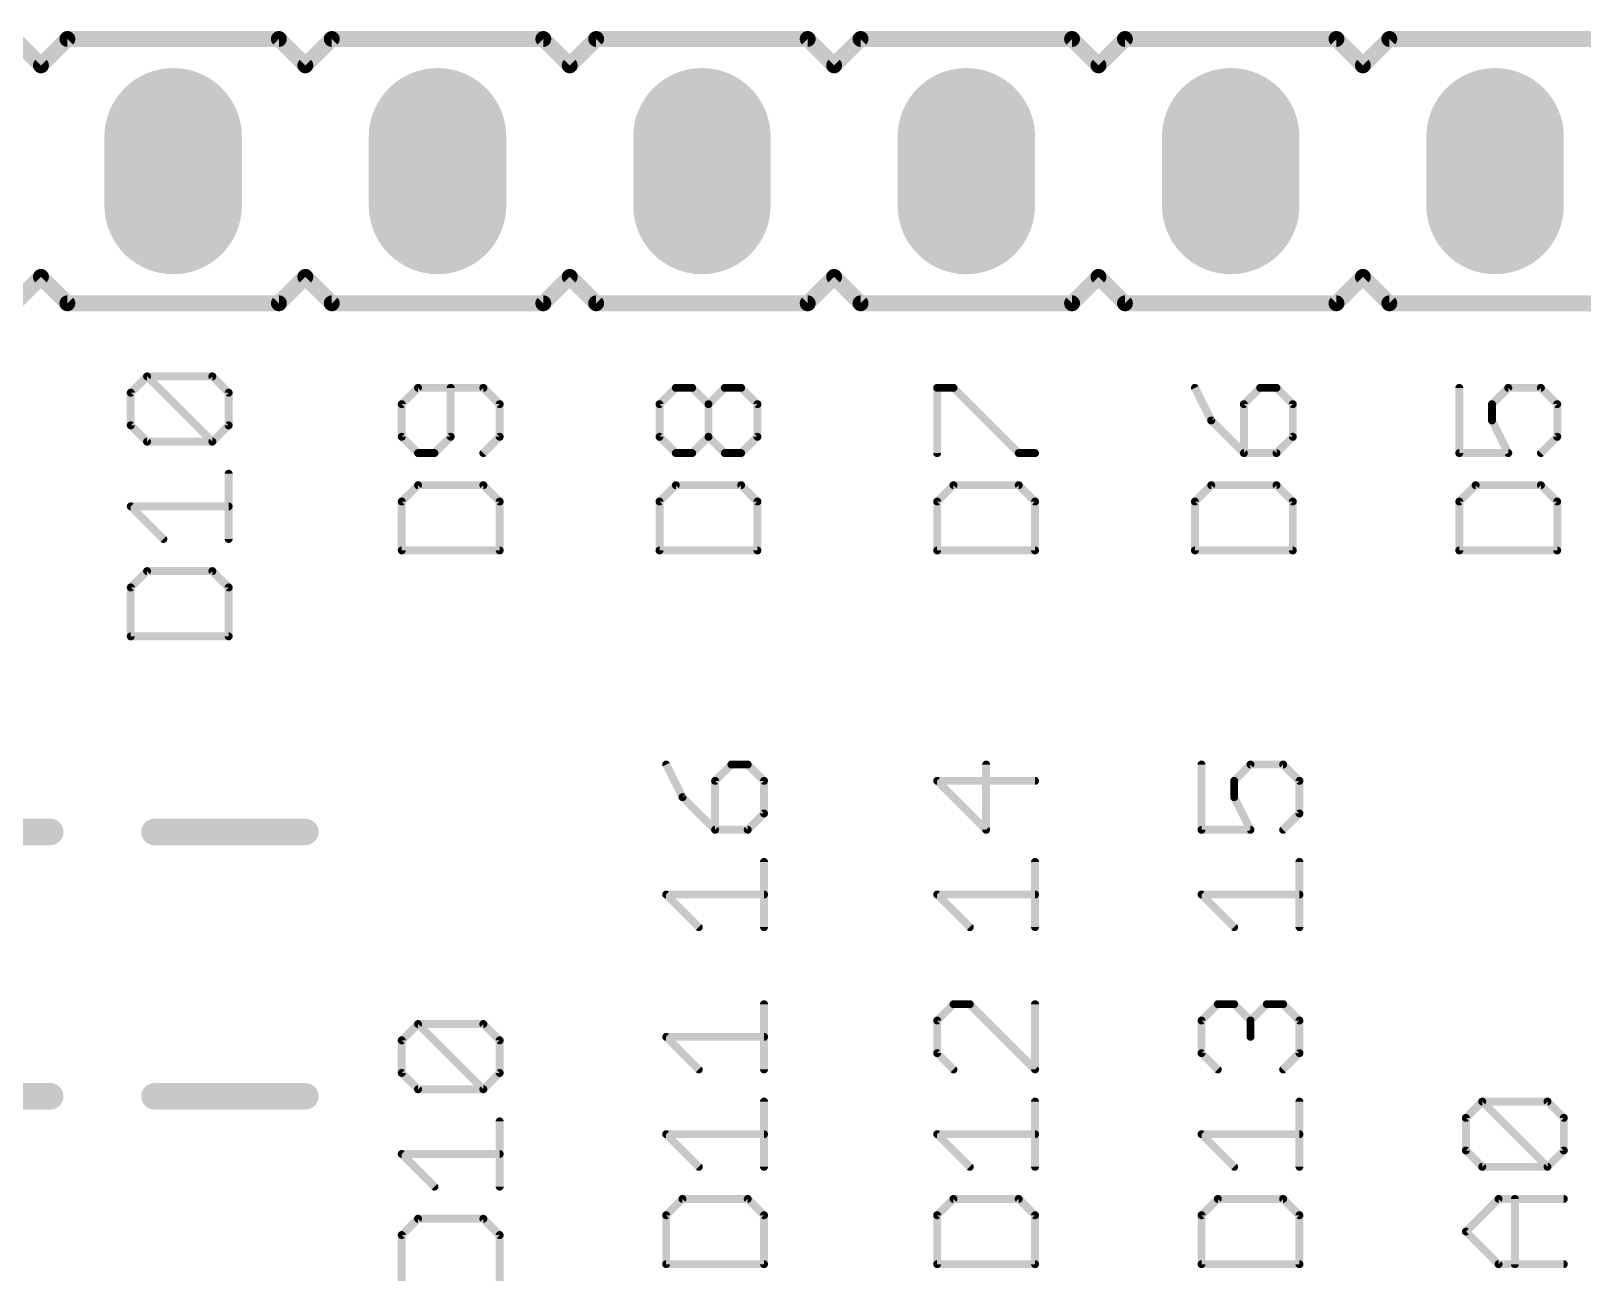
# Model space of a CAD drawing. Extents: x -31 to 85, y -21 to 97.
# Drawn here: x 11.78 to 26.69, y 51.64 to 63.58 of the extents above; entities that cross this region are included whole.
import ezdxf

# ---------------------------------------------------------------- set-up
doc = ezdxf.new("R2010")
doc.units = 0
doc.layers.add('17', color=82, linetype='CONTINUOUS')
doc.layers.add('21', color=253, linetype='CONTINUOUS')

# ---------------------------------------------------------------- blocks, each defined once
blk = doc.blocks.new('LONGP50')
at = {"const_width": 1}
blk.add_lwpolyline([(-0.25, 0), (0.25, 0)], dxfattribs=at)
at = {"const_width": 0.5}
for points in [[(-0.25, 0.25, 1), (-0.25, -0.25)], [(0.25, -0.25, 1), (0.25, 0.25)]]:
    blk.add_lwpolyline(points, format="xyb", dxfattribs=at)

msp = doc.modelspace()

# ---------------------------------------------------------------- linework, layer by layer
at = {"layer": '21'}
for points, const_width in [([(11.8745, 63.246), (11.6205, 63.5)], 0.1524), ([(12.1285, 63.5), (11.8745, 63.246)], 0.1524), ([(14.1605, 63.5), (12.1285, 63.5)], 0.1524), ([(14.4145, 63.246), (14.1605, 63.5)], 0.1524), ([(14.6685, 63.5), (14.4145, 63.246)], 0.1524), ([(16.7005, 63.5), (14.6685, 63.5)], 0.1524), ([(16.9545, 63.246), (16.7005, 63.5)], 0.1524), ([(17.2085, 63.5), (16.9545, 63.246)], 0.1524), ([(19.2405, 63.5), (17.2085, 63.5)], 0.1524), ([(19.4945, 63.246), (19.2405, 63.5)], 0.1524), ([(19.7485, 63.5), (19.4945, 63.246)], 0.1524), ([(21.7805, 63.5), (19.7485, 63.5)], 0.1524), ([(22.0345, 63.246), (21.7805, 63.5)], 0.1524), ([(22.2885, 63.5), (22.0345, 63.246)], 0.1524), ([(24.3205, 63.5), (22.2885, 63.5)], 0.1524), ([(24.5745, 63.246), (24.3205, 63.5)], 0.1524), ([(24.8285, 63.5), (24.5745, 63.246)], 0.1524), ([(26.8605, 63.5), (24.8285, 63.5)], 0.1524), ([(11.6205, 60.96), (11.8745, 61.214)], 0.1524), ([(11.8745, 61.214), (12.1285, 60.96)], 0.1524), ([(14.1605, 60.96), (14.4145, 61.214)], 0.1524), ([(14.4145, 61.214), (14.6685, 60.96)], 0.1524), ([(16.7005, 60.96), (16.9545, 61.214)], 0.1524), ([(16.9545, 61.214), (17.2085, 60.96)], 0.1524), ([(19.2405, 60.96), (19.4945, 61.214)], 0.1524), ([(19.4945, 61.214), (19.7485, 60.96)], 0.1524), ([(21.7805, 60.96), (22.0345, 61.214)], 0.1524), ([(22.0345, 61.214), (22.2885, 60.96)], 0.1524), ([(24.3205, 60.96), (24.5745, 61.214)], 0.1524), ([(24.5745, 61.214), (24.8285, 60.96)], 0.1524), ([(12.1285, 60.96), (14.1605, 60.96)], 0.1524), ([(14.6685, 60.96), (16.7005, 60.96)], 0.1524), ([(17.2085, 60.96), (19.2405, 60.96)], 0.1524), ([(19.7485, 60.96), (21.7805, 60.96)], 0.1524), ([(22.2885, 60.96), (24.3205, 60.96)], 0.1524), ([(24.8285, 60.96), (26.8605, 60.96)], 0.1524), ([(12.7373, 60.1009), (12.8941, 60.2577)], 0.0762), ([(12.8941, 60.2577), (13.5211, 60.2577)], 0.0762), ([(13.5211, 59.6306), (12.8941, 60.2577)], 0.0762), ([(13.5211, 60.2577), (13.6779, 60.1009)], 0.0762), ([(12.7373, 59.7874), (12.7373, 60.1009)], 0.0762), ([(13.6779, 60.1009), (13.6779, 59.7874)], 0.0762), ([(15.4976, 60.1477), (15.3408, 59.9909)], 0.0762), ([(16.1246, 60.1477), (15.4976, 60.1477)], 0.0762), ([(15.8111, 59.6774), (15.8111, 60.1477)], 0.0762), ([(16.2814, 59.9909), (16.1246, 60.1477)], 0.0762), ([(17.8173, 59.9909), (17.9741, 60.1477)], 0.0762), ([(17.9741, 60.1477), (18.1308, 60.1477)], 0.0762), ([(18.1308, 60.1477), (18.2876, 59.9909)], 0.0762), ([(18.2876, 59.9909), (18.4444, 60.1477)], 0.0762), ([(18.4444, 60.1477), (18.6011, 60.1477)], 0.0762), ([(18.6011, 60.1477), (18.7579, 59.9909)], 0.0762), ([(20.4843, 59.5206), (20.4843, 60.1477)], 0.0762), ([(20.4843, 60.1477), (20.6411, 60.1477)], 0.0762), ([(20.6411, 60.1477), (21.2681, 59.5206)], 0.0762), ([(22.9608, 60.1477), (23.1176, 59.8342)], 0.0762), ([(23.5879, 60.1477), (23.4311, 59.9909)], 0.0762), ([(23.7446, 60.1477), (23.5879, 60.1477)], 0.0762), ([(23.9014, 59.9909), (23.7446, 60.1477)], 0.0762), ([(25.5008, 60.1477), (25.5008, 59.5206)], 0.0762), ([(25.8143, 59.9909), (25.9711, 60.1477)], 0.0762), ([(25.9711, 60.1477), (26.2846, 60.1477)], 0.0762), ([(26.2846, 60.1477), (26.4414, 59.9909)], 0.0762), ([(15.3408, 59.9909), (15.3408, 59.6774)], 0.0762), ([(16.2814, 59.6774), (16.2814, 59.9909)], 0.0762), ([(17.8173, 59.6774), (17.8173, 59.9909)], 0.0762), ([(18.2876, 59.6774), (18.2876, 59.9909)], 0.0762), ([(18.7579, 59.9909), (18.7579, 59.6774)], 0.0762), ([(23.4311, 59.9909), (23.4311, 59.5206)], 0.0762), ([(23.9014, 59.6774), (23.9014, 59.9909)], 0.0762), ([(25.8143, 59.8342), (25.8143, 59.9909)], 0.0762), ([(26.4414, 59.9909), (26.4414, 59.6774)], 0.0762), ([(12.8941, 59.6306), (12.7373, 59.7874)], 0.0762), ([(13.6779, 59.7874), (13.5211, 59.6306)], 0.0762), ([(23.1176, 59.8342), (23.4311, 59.5206)], 0.0762), ([(25.9711, 59.5206), (25.8143, 59.8342)], 0.0762), ([(13.5211, 59.6306), (12.8941, 59.6306)], 0.0762), ([(15.3408, 59.6774), (15.4976, 59.5206)], 0.0762), ([(15.6543, 59.5206), (15.8111, 59.6774)], 0.0762), ([(16.1246, 59.5206), (16.2814, 59.6774)], 0.0762), ([(17.9741, 59.5206), (17.8173, 59.6774)], 0.0762), ([(18.2876, 59.6774), (18.1308, 59.5206)], 0.0762), ([(18.4444, 59.5206), (18.2876, 59.6774)], 0.0762), ([(18.7579, 59.6774), (18.6011, 59.5206)], 0.0762), ([(23.7446, 59.5206), (23.9014, 59.6774)], 0.0762), ([(26.4414, 59.6774), (26.2846, 59.5206)], 0.0762), ([(15.4976, 59.5206), (15.6543, 59.5206)], 0.0762), ([(18.1308, 59.5206), (17.9741, 59.5206)], 0.0762), ([(18.6011, 59.5206), (18.4444, 59.5206)], 0.0762), ([(21.2681, 59.5206), (21.4249, 59.5206)], 0.0762), ([(23.4311, 59.5206), (23.7446, 59.5206)], 0.0762), ([(25.5008, 59.5206), (25.9711, 59.5206)], 0.0762), ([(13.6779, 58.6951), (13.6779, 59.3222)], 0.0762), ([(15.4976, 59.2122), (15.3408, 59.0554)], 0.0762), ([(16.1246, 59.2122), (15.4976, 59.2122)], 0.0762), ([(16.2814, 59.0554), (16.1246, 59.2122)], 0.0762), ([(17.9741, 59.2122), (17.8173, 59.0554)], 0.0762), ([(18.6011, 59.2122), (17.9741, 59.2122)], 0.0762), ([(18.7579, 59.0554), (18.6011, 59.2122)], 0.0762), ([(20.6411, 59.2122), (20.4843, 59.0554)], 0.0762), ([(21.2681, 59.2122), (20.6411, 59.2122)], 0.0762), ([(21.4249, 59.0554), (21.2681, 59.2122)], 0.0762), ([(23.1176, 59.2122), (22.9608, 59.0554)], 0.0762), ([(23.7446, 59.2122), (23.1176, 59.2122)], 0.0762), ([(23.9014, 59.0554), (23.7446, 59.2122)], 0.0762), ([(25.6576, 59.2122), (25.5008, 59.0554)], 0.0762), ([(26.2846, 59.2122), (25.6576, 59.2122)], 0.0762), ([(26.4414, 59.0554), (26.2846, 59.2122)], 0.0762), ([(13.0508, 58.6951), (12.7373, 59.0087)], 0.0762), ([(12.7373, 59.0087), (13.6779, 59.0087)], 0.0762), ([(15.3408, 59.0554), (15.3408, 58.5851)], 0.0762), ([(16.2814, 58.5851), (16.2814, 59.0554)], 0.0762), ([(17.8173, 59.0554), (17.8173, 58.5851)], 0.0762), ([(18.7579, 58.5851), (18.7579, 59.0554)], 0.0762), ([(20.4843, 59.0554), (20.4843, 58.5851)], 0.0762), ([(21.4249, 58.5851), (21.4249, 59.0554)], 0.0762), ([(22.9608, 59.0554), (22.9608, 58.5851)], 0.0762), ([(23.9014, 58.5851), (23.9014, 59.0554)], 0.0762), ([(25.5008, 59.0554), (25.5008, 58.5851)], 0.0762), ([(26.4414, 58.5851), (26.4414, 59.0554)], 0.0762), ([(15.3408, 58.5851), (16.2814, 58.5851)], 0.0762), ([(17.8173, 58.5851), (18.7579, 58.5851)], 0.0762), ([(20.4843, 58.5851), (21.4249, 58.5851)], 0.0762), ([(22.9608, 58.5851), (23.9014, 58.5851)], 0.0762), ([(25.5008, 58.5851), (26.4414, 58.5851)], 0.0762), ([(12.8941, 58.3867), (12.7373, 58.2299)], 0.0762), ([(13.5211, 58.3867), (12.8941, 58.3867)], 0.0762), ([(13.6779, 58.2299), (13.5211, 58.3867)], 0.0762), ([(12.7373, 58.2299), (12.7373, 57.7596)], 0.0762), ([(13.6779, 57.7596), (13.6779, 58.2299)], 0.0762), ([(12.7373, 57.7596), (13.6779, 57.7596)], 0.0762), ([(17.8808, 56.5282), (18.0376, 56.2147)], 0.0762), ([(18.5079, 56.5282), (18.3511, 56.3714)], 0.0762), ([(18.6646, 56.5282), (18.5079, 56.5282)], 0.0762), ([(18.8214, 56.3714), (18.6646, 56.5282)], 0.0762), ([(20.9546, 55.9011), (20.9546, 56.5282)], 0.0762), ([(23.0243, 56.5282), (23.0243, 55.9011)], 0.0762), ([(23.3378, 56.3714), (23.4946, 56.5282)], 0.0762), ([(23.4946, 56.5282), (23.8081, 56.5282)], 0.0762), ([(23.8081, 56.5282), (23.9649, 56.3714)], 0.0762), ([(18.3511, 56.3714), (18.3511, 55.9011)], 0.0762), ([(18.8214, 56.0579), (18.8214, 56.3714)], 0.0762), ([(21.4249, 56.3714), (20.4843, 56.3714)], 0.0762), ([(20.4843, 56.3714), (20.9546, 55.9011)], 0.0762), ([(23.3378, 56.2147), (23.3378, 56.3714)], 0.0762), ([(23.9649, 56.3714), (23.9649, 56.0579)], 0.0762), ([(18.0376, 56.2147), (18.3511, 55.9011)], 0.0762), ([(23.4946, 55.9011), (23.3378, 56.2147)], 0.0762), ([(18.6646, 55.9011), (18.8214, 56.0579)], 0.0762), ([(23.9649, 56.0579), (23.8081, 55.9011)], 0.0762), ([(10.5145, 55.88), (11.9645, 55.88)], 0.254), ([(12.9645, 55.88), (14.4145, 55.88)], 0.254), ([(18.3511, 55.9011), (18.6646, 55.9011)], 0.0762), ([(23.0243, 55.9011), (23.4946, 55.9011)], 0.0762), ([(18.8214, 54.9656), (18.8214, 55.5927)], 0.0762), ([(21.4249, 54.9656), (21.4249, 55.5927)], 0.0762), ([(23.9649, 54.9656), (23.9649, 55.5927)], 0.0762), ([(18.1943, 54.9656), (17.8808, 55.2791)], 0.0762), ([(17.8808, 55.2791), (18.8214, 55.2791)], 0.0762), ([(20.7978, 54.9656), (20.4843, 55.2791)], 0.0762), ([(20.4843, 55.2791), (21.4249, 55.2791)], 0.0762), ([(23.3378, 54.9656), (23.0243, 55.2791)], 0.0762), ([(23.0243, 55.2791), (23.9649, 55.2791)], 0.0762), ([(18.8214, 53.5981), (18.8214, 54.2252)], 0.0762), ([(20.6411, 54.2252), (20.4843, 54.0684)], 0.0762), ([(20.7978, 54.2252), (20.6411, 54.2252)], 0.0762), ([(21.4249, 53.5981), (20.7978, 54.2252)], 0.0762), ([(21.4249, 54.2252), (21.4249, 53.5981)], 0.0762), ([(23.0243, 54.0684), (23.1811, 54.2252)], 0.0762), ([(23.1811, 54.2252), (23.3378, 54.2252)], 0.0762), ([(23.3378, 54.2252), (23.4946, 54.0684)], 0.0762), ([(23.4946, 54.0684), (23.6514, 54.2252)], 0.0762), ([(23.6514, 54.2252), (23.8081, 54.2252)], 0.0762), ([(23.8081, 54.2252), (23.9649, 54.0684)], 0.0762), ([(15.3408, 53.8779), (15.4976, 54.0347)], 0.0762), ([(15.4976, 54.0347), (16.1246, 54.0347)], 0.0762), ([(16.1246, 53.4076), (15.4976, 54.0347)], 0.0762), ([(16.1246, 54.0347), (16.2814, 53.8779)], 0.0762), ([(20.4843, 54.0684), (20.4843, 53.7549)], 0.0762), ([(23.0243, 53.7549), (23.0243, 54.0684)], 0.0762), ([(23.4946, 54.0684), (23.4946, 53.9117)], 0.0762), ([(23.9649, 54.0684), (23.9649, 53.7549)], 0.0762), ([(15.3408, 53.5644), (15.3408, 53.8779)], 0.0762), ([(16.2814, 53.8779), (16.2814, 53.5644)], 0.0762), ([(18.1943, 53.5981), (17.8808, 53.9117)], 0.0762), ([(17.8808, 53.9117), (18.8214, 53.9117)], 0.0762), ([(20.4843, 53.7549), (20.6411, 53.5981)], 0.0762), ([(23.1811, 53.5981), (23.0243, 53.7549)], 0.0762), ([(23.9649, 53.7549), (23.8081, 53.5981)], 0.0762), ([(15.4976, 53.4076), (15.3408, 53.5644)], 0.0762), ([(16.2814, 53.5644), (16.1246, 53.4076)], 0.0762), ([(10.5145, 53.34), (11.9645, 53.34)], 0.254), ([(12.9645, 53.34), (14.4145, 53.34)], 0.254), ([(16.1246, 53.4076), (15.4976, 53.4076)], 0.0762), ([(18.8214, 52.6626), (18.8214, 53.2897)], 0.0762), ([(21.4249, 52.6626), (21.4249, 53.2897)], 0.0762), ([(23.9649, 52.6626), (23.9649, 53.2897)], 0.0762), ([(25.5643, 53.1329), (25.7211, 53.2897)], 0.0762), ([(25.7211, 53.2897), (26.3481, 53.2897)], 0.0762), ([(26.3481, 52.6626), (25.7211, 53.2897)], 0.0762), ([(26.3481, 53.2897), (26.5049, 53.1329)], 0.0762), ([(16.2814, 52.4721), (16.2814, 53.0992)], 0.0762), ([(25.5643, 52.8194), (25.5643, 53.1329)], 0.0762), ([(26.5049, 53.1329), (26.5049, 52.8194)], 0.0762), ([(18.1943, 52.6626), (17.8808, 52.9762)], 0.0762), ([(17.8808, 52.9762), (18.8214, 52.9762)], 0.0762), ([(20.7978, 52.6626), (20.4843, 52.9762)], 0.0762), ([(20.4843, 52.9762), (21.4249, 52.9762)], 0.0762), ([(23.3378, 52.6626), (23.0243, 52.9762)], 0.0762), ([(23.0243, 52.9762), (23.9649, 52.9762)], 0.0762), ([(15.6543, 52.4721), (15.3408, 52.7857)], 0.0762), ([(15.3408, 52.7857), (16.2814, 52.7857)], 0.0762), ([(25.7211, 52.6626), (25.5643, 52.8194)], 0.0762), ([(26.5049, 52.8194), (26.3481, 52.6626)], 0.0762), ([(26.3481, 52.6626), (25.7211, 52.6626)], 0.0762), ([(18.0376, 52.3542), (17.8808, 52.1974)], 0.0762), ([(18.6646, 52.3542), (18.0376, 52.3542)], 0.0762), ([(18.8214, 52.1974), (18.6646, 52.3542)], 0.0762), ([(20.6411, 52.3542), (20.4843, 52.1974)], 0.0762), ([(21.2681, 52.3542), (20.6411, 52.3542)], 0.0762), ([(21.4249, 52.1974), (21.2681, 52.3542)], 0.0762), ([(23.1811, 52.3542), (23.0243, 52.1974)], 0.0762), ([(23.8081, 52.3542), (23.1811, 52.3542)], 0.0762), ([(23.9649, 52.1974), (23.8081, 52.3542)], 0.0762), ([(25.5643, 52.0406), (25.8778, 52.3542)], 0.0762), ([(25.8778, 52.3542), (26.5049, 52.3542)], 0.0762), ([(26.0346, 51.7271), (26.0346, 52.3542)], 0.0762), ([(15.4976, 52.1637), (15.3408, 52.0069)], 0.0762), ([(16.1246, 52.1637), (15.4976, 52.1637)], 0.0762), ([(16.2814, 52.0069), (16.1246, 52.1637)], 0.0762), ([(17.8808, 52.1974), (17.8808, 51.7271)], 0.0762), ([(18.8214, 51.7271), (18.8214, 52.1974)], 0.0762), ([(20.4843, 52.1974), (20.4843, 51.7271)], 0.0762), ([(21.4249, 51.7271), (21.4249, 52.1974)], 0.0762), ([(23.0243, 52.1974), (23.0243, 51.7271)], 0.0762), ([(23.9649, 51.7271), (23.9649, 52.1974)], 0.0762), ([(15.3408, 52.0069), (15.3408, 51.5366)], 0.0762), ([(16.2814, 51.5366), (16.2814, 52.0069)], 0.0762), ([(25.8778, 51.7271), (25.5643, 52.0406)], 0.0762), ([(17.8808, 51.7271), (18.8214, 51.7271)], 0.0762), ([(20.4843, 51.7271), (21.4249, 51.7271)], 0.0762), ([(23.0243, 51.7271), (23.9649, 51.7271)], 0.0762), ([(26.5049, 51.7271), (25.8778, 51.7271)], 0.0762)]:
    msp.add_lwpolyline(points, dxfattribs=dict(at, const_width=const_width))
for points, const_width in [([(12.1285, 63.5381, 1), (12.1285, 63.4619)], 0.0762), ([(12.1554, 63.4731, 1), (12.1016, 63.5269)], 0.0762), ([(14.1874, 63.5269, 1), (14.1336, 63.4731)], 0.0762), ([(14.1605, 63.4619, 1), (14.1605, 63.5381)], 0.0762), ([(14.6685, 63.5381, 1), (14.6685, 63.4619)], 0.0762), ([(14.6954, 63.4731, 1), (14.6416, 63.5269)], 0.0762), ([(16.7274, 63.5269, 1), (16.6736, 63.4731)], 0.0762), ([(16.7005, 63.4619, 1), (16.7005, 63.5381)], 0.0762), ([(17.2085, 63.5381, 1), (17.2085, 63.4619)], 0.0762), ([(17.2354, 63.4731, 1), (17.1816, 63.5269)], 0.0762), ([(19.2674, 63.5269, 1), (19.2136, 63.4731)], 0.0762), ([(19.2405, 63.4619, 1), (19.2405, 63.5381)], 0.0762), ([(19.7485, 63.5381, 1), (19.7485, 63.4619)], 0.0762), ([(19.7754, 63.4731, 1), (19.7216, 63.5269)], 0.0762), ([(21.8074, 63.5269, 1), (21.7536, 63.4731)], 0.0762), ([(21.7805, 63.4619, 1), (21.7805, 63.5381)], 0.0762), ([(22.2885, 63.5381, 1), (22.2885, 63.4619)], 0.0762), ([(22.3154, 63.4731, 1), (22.2616, 63.5269)], 0.0762), ([(24.3474, 63.5269, 1), (24.2936, 63.4731)], 0.0762), ([(24.3205, 63.4619, 1), (24.3205, 63.5381)], 0.0762), ([(24.8285, 63.5381, 1), (24.8285, 63.4619)], 0.0762), ([(24.8554, 63.4731, 1), (24.8016, 63.5269)], 0.0762), ([(11.8476, 63.2729, 1), (11.9014, 63.2191)], 0.0762), ([(11.8476, 63.2191, 1), (11.9014, 63.2729)], 0.0762), ([(14.3876, 63.2729, 1), (14.4414, 63.2191)], 0.0762), ([(14.3876, 63.2191, 1), (14.4414, 63.2729)], 0.0762), ([(16.9276, 63.2729, 1), (16.9814, 63.2191)], 0.0762), ([(16.9276, 63.2191, 1), (16.9814, 63.2729)], 0.0762), ([(19.4676, 63.2729, 1), (19.5214, 63.2191)], 0.0762), ([(19.4676, 63.2191, 1), (19.5214, 63.2729)], 0.0762), ([(22.0076, 63.2729, 1), (22.0614, 63.2191)], 0.0762), ([(22.0076, 63.2191, 1), (22.0614, 63.2729)], 0.0762), ([(24.5476, 63.2729, 1), (24.6014, 63.2191)], 0.0762), ([(24.5476, 63.2191, 1), (24.6014, 63.2729)], 0.0762), ([(11.9014, 61.2409, 1), (11.8476, 61.1871)], 0.0762), ([(11.9014, 61.1871, 1), (11.8476, 61.2409)], 0.0762), ([(14.4414, 61.2409, 1), (14.3876, 61.1871)], 0.0762), ([(14.4414, 61.1871, 1), (14.3876, 61.2409)], 0.0762), ([(16.9814, 61.2409, 1), (16.9276, 61.1871)], 0.0762), ([(16.9814, 61.1871, 1), (16.9276, 61.2409)], 0.0762), ([(19.5214, 61.2409, 1), (19.4676, 61.1871)], 0.0762), ([(19.5214, 61.1871, 1), (19.4676, 61.2409)], 0.0762), ([(22.0614, 61.2409, 1), (22.0076, 61.1871)], 0.0762), ([(22.0614, 61.1871, 1), (22.0076, 61.2409)], 0.0762), ([(24.6014, 61.2409, 1), (24.5476, 61.1871)], 0.0762), ([(24.6014, 61.1871, 1), (24.5476, 61.2409)], 0.0762), ([(12.1285, 60.9981, 1), (12.1285, 60.9219)], 0.0762), ([(12.1016, 60.9331, 1), (12.1554, 60.9869)], 0.0762), ([(14.1336, 60.9869, 1), (14.1874, 60.9331)], 0.0762), ([(14.1605, 60.9219, 1), (14.1605, 60.9981)], 0.0762), ([(14.6685, 60.9981, 1), (14.6685, 60.9219)], 0.0762), ([(14.6416, 60.9331, 1), (14.6954, 60.9869)], 0.0762), ([(16.6736, 60.9869, 1), (16.7274, 60.9331)], 0.0762), ([(16.7005, 60.9219, 1), (16.7005, 60.9981)], 0.0762), ([(17.2085, 60.9981, 1), (17.2085, 60.9219)], 0.0762), ([(17.1816, 60.9331, 1), (17.2354, 60.9869)], 0.0762), ([(19.2136, 60.9869, 1), (19.2674, 60.9331)], 0.0762), ([(19.2405, 60.9219, 1), (19.2405, 60.9981)], 0.0762), ([(19.7485, 60.9981, 1), (19.7485, 60.9219)], 0.0762), ([(19.7216, 60.9331, 1), (19.7754, 60.9869)], 0.0762), ([(21.7536, 60.9869, 1), (21.8074, 60.9331)], 0.0762), ([(21.7805, 60.9219, 1), (21.7805, 60.9981)], 0.0762), ([(22.2885, 60.9981, 1), (22.2885, 60.9219)], 0.0762), ([(22.2616, 60.9331, 1), (22.3154, 60.9869)], 0.0762), ([(24.2936, 60.9869, 1), (24.3474, 60.9331)], 0.0762), ([(24.3205, 60.9219, 1), (24.3205, 60.9981)], 0.0762), ([(24.8285, 60.9981, 1), (24.8285, 60.9219)], 0.0762), ([(24.8016, 60.9331, 1), (24.8554, 60.9869)], 0.0762), ([(12.9075, 60.2712, 1), (12.8806, 60.2442)], 0.0381), ([(12.8941, 60.2768, 1), (12.8941, 60.2387)], 0.0381), ([(12.9075, 60.2442, 1), (12.8806, 60.2712)], 0.0381), ([(13.5346, 60.2712, 1), (13.5077, 60.2442)], 0.0381), ([(13.5211, 60.2387, 1), (13.5211, 60.2768)], 0.0381), ([(12.7563, 60.1009, 1), (12.7182, 60.1009)], 0.0381), ([(12.7238, 60.1144, 1), (12.7508, 60.0875)], 0.0381), ([(13.697, 60.1009, 1), (13.6589, 60.1009)], 0.0381), ([(13.6644, 60.0875, 1), (13.6914, 60.1144)], 0.0381), ([(15.4976, 60.1667, 1), (15.4976, 60.1286)], 0.0381), ([(15.511, 60.1342, 1), (15.4841, 60.1612)], 0.0381), ([(15.8302, 60.1477, 1), (15.7921, 60.1477)], 0.0381), ([(16.1381, 60.1612, 1), (16.1112, 60.1342)], 0.0381), ([(16.1246, 60.1286, 1), (16.1246, 60.1667)], 0.0381), ([(17.9741, 60.1667, 1), (17.9741, 60.1286)], 0.0381), ([(17.9875, 60.1342, 1), (17.9606, 60.1612)], 0.0381), ([(18.1443, 60.1612, 1), (18.1174, 60.1342)], 0.0381), ([(18.1308, 60.1286, 1), (18.1308, 60.1667)], 0.0381), ([(18.4444, 60.1667, 1), (18.4444, 60.1286)], 0.0381), ([(18.4578, 60.1342, 1), (18.4309, 60.1612)], 0.0381), ([(18.6146, 60.1612, 1), (18.5877, 60.1342)], 0.0381), ([(18.6011, 60.1286, 1), (18.6011, 60.1667)], 0.0381), ([(20.5033, 60.1477, 1), (20.4652, 60.1477)], 0.0381), ([(20.4843, 60.1667, 1), (20.4843, 60.1286)], 0.0381), ([(20.6545, 60.1612, 1), (20.6276, 60.1342)], 0.0381), ([(20.6411, 60.1286, 1), (20.6411, 60.1667)], 0.0381), ([(22.9778, 60.1562, 1), (22.9438, 60.1392)], 0.0381), ([(23.5879, 60.1667, 1), (23.5879, 60.1286)], 0.0381), ([(23.6013, 60.1342, 1), (23.5744, 60.1612)], 0.0381), ([(23.7581, 60.1612, 1), (23.7312, 60.1342)], 0.0381), ([(23.7446, 60.1286, 1), (23.7446, 60.1667)], 0.0381), ([(25.5198, 60.1477, 1), (25.4817, 60.1477)], 0.0381), ([(25.9711, 60.1667, 1), (25.9711, 60.1286)], 0.0381), ([(25.9846, 60.1342, 1), (25.9576, 60.1612)], 0.0381), ([(26.2981, 60.1612, 1), (26.2712, 60.1342)], 0.0381), ([(26.2846, 60.1286, 1), (26.2846, 60.1667)], 0.0381), ([(15.3598, 59.9909, 1), (15.3217, 59.9909)], 0.0381), ([(15.3273, 60.0044, 1), (15.3543, 59.9774)], 0.0381), ([(16.3005, 59.9909, 1), (16.2624, 59.9909)], 0.0381), ([(16.2679, 59.9774, 1), (16.2949, 60.0044)], 0.0381), ([(17.8363, 59.9909, 1), (17.7982, 59.9909)], 0.0381), ([(17.8038, 60.0044, 1), (17.8308, 59.9774)], 0.0381), ([(18.3067, 59.9909, 1), (18.2686, 59.9909)], 0.0381), ([(18.2741, 60.0044, 1), (18.3011, 59.9774)], 0.0381), ([(18.2741, 59.9774, 1), (18.3011, 60.0044)], 0.0381), ([(18.7769, 59.9909, 1), (18.7388, 59.9909)], 0.0381), ([(18.7444, 59.9774, 1), (18.7714, 60.0044)], 0.0381), ([(23.4502, 59.9909, 1), (23.4121, 59.9909)], 0.0381), ([(23.4176, 60.0044, 1), (23.4446, 59.9774)], 0.0381), ([(23.9205, 59.9909, 1), (23.8824, 59.9909)], 0.0381), ([(23.8879, 59.9774, 1), (23.9149, 60.0044)], 0.0381), ([(25.8009, 60.0044, 1), (25.8278, 59.9774)], 0.0381), ([(25.8334, 59.9909, 1), (25.7953, 59.9909)], 0.0381), ([(26.4605, 59.9909, 1), (26.4224, 59.9909)], 0.0381), ([(26.4279, 59.9774, 1), (26.4549, 60.0044)], 0.0381), ([(12.7182, 59.7874, 1), (12.7563, 59.7874)], 0.0381), ([(12.7508, 59.8009, 1), (12.7238, 59.7739)], 0.0381), ([(13.6589, 59.7874, 1), (13.697, 59.7874)], 0.0381), ([(13.6914, 59.7739, 1), (13.6644, 59.8009)], 0.0381), ([(23.131, 59.8476, 1), (23.1041, 59.8207)], 0.0381), ([(23.1005, 59.8256, 1), (23.1346, 59.8427)], 0.0381), ([(25.8314, 59.8427, 1), (25.7973, 59.8256)], 0.0381), ([(25.7953, 59.8342, 1), (25.8334, 59.8342)], 0.0381), ([(12.8941, 59.6497, 1), (12.8941, 59.6116)], 0.0381), ([(12.8806, 59.6172, 1), (12.9075, 59.6441)], 0.0381), ([(13.5077, 59.6441, 1), (13.5346, 59.6172)], 0.0381), ([(13.5077, 59.6172, 1), (13.5346, 59.6441)], 0.0381), ([(13.5211, 59.6116, 1), (13.5211, 59.6497)], 0.0381), ([(15.3217, 59.6774, 1), (15.3598, 59.6774)], 0.0381), ([(15.3543, 59.6909, 1), (15.3273, 59.6639)], 0.0381), ([(15.7921, 59.6774, 1), (15.8302, 59.6774)], 0.0381), ([(15.8246, 59.6639, 1), (15.7976, 59.6909)], 0.0381), ([(16.2624, 59.6774, 1), (16.3005, 59.6774)], 0.0381), ([(16.2949, 59.6639, 1), (16.2679, 59.6909)], 0.0381), ([(17.8308, 59.6909, 1), (17.8038, 59.6639)], 0.0381), ([(17.7982, 59.6774, 1), (17.8363, 59.6774)], 0.0381), ([(18.3011, 59.6909, 1), (18.2741, 59.6639)], 0.0381), ([(18.2686, 59.6774, 1), (18.3067, 59.6774)], 0.0381), ([(18.3011, 59.6639, 1), (18.2741, 59.6909)], 0.0381), ([(18.7388, 59.6774, 1), (18.7769, 59.6774)], 0.0381), ([(18.7714, 59.6639, 1), (18.7444, 59.6909)], 0.0381), ([(23.8824, 59.6774, 1), (23.9205, 59.6774)], 0.0381), ([(23.9149, 59.6639, 1), (23.8879, 59.6909)], 0.0381), ([(26.4224, 59.6774, 1), (26.4605, 59.6774)], 0.0381), ([(26.4549, 59.6639, 1), (26.4279, 59.6909)], 0.0381), ([(15.4976, 59.5397, 1), (15.4976, 59.5016)], 0.0381), ([(15.4841, 59.5071, 1), (15.511, 59.5341)], 0.0381), ([(15.6409, 59.5341, 1), (15.6678, 59.5071)], 0.0381), ([(15.6543, 59.5016, 1), (15.6543, 59.5397)], 0.0381), ([(16.1112, 59.5341, 1), (16.1381, 59.5071)], 0.0381), ([(17.9741, 59.5397, 1), (17.9741, 59.5016)], 0.0381), ([(17.9606, 59.5071, 1), (17.9875, 59.5341)], 0.0381), ([(18.1174, 59.5341, 1), (18.1443, 59.5071)], 0.0381), ([(18.1308, 59.5016, 1), (18.1308, 59.5397)], 0.0381), ([(18.4444, 59.5397, 1), (18.4444, 59.5016)], 0.0381), ([(18.4309, 59.5071, 1), (18.4578, 59.5341)], 0.0381), ([(18.5877, 59.5341, 1), (18.6146, 59.5071)], 0.0381), ([(18.6011, 59.5016, 1), (18.6011, 59.5397)], 0.0381), ([(20.4652, 59.5206, 1), (20.5033, 59.5206)], 0.0381), ([(21.2681, 59.5397, 1), (21.2681, 59.5016)], 0.0381), ([(21.2547, 59.5071, 1), (21.2816, 59.5341)], 0.0381), ([(21.4249, 59.5016, 1), (21.4249, 59.5397)], 0.0381), ([(23.4311, 59.5397, 1), (23.4311, 59.5016)], 0.0381), ([(23.4121, 59.5206, 1), (23.4502, 59.5206)], 0.0381), ([(23.4176, 59.5071, 1), (23.4446, 59.5341)], 0.0381), ([(23.7312, 59.5341, 1), (23.7581, 59.5071)], 0.0381), ([(23.7446, 59.5016, 1), (23.7446, 59.5397)], 0.0381), ([(25.5008, 59.5397, 1), (25.5008, 59.5016)], 0.0381), ([(25.4817, 59.5206, 1), (25.5198, 59.5206)], 0.0381), ([(25.9541, 59.5121, 1), (25.9881, 59.5291)], 0.0381), ([(25.9711, 59.5016, 1), (25.9711, 59.5397)], 0.0381), ([(26.2712, 59.5341, 1), (26.2981, 59.5071)], 0.0381), ([(13.697, 59.3222, 1), (13.6589, 59.3222)], 0.0381), ([(15.4976, 59.2312, 1), (15.4976, 59.1931)], 0.0381), ([(15.511, 59.1987, 1), (15.4841, 59.2256)], 0.0381), ([(16.1381, 59.2256, 1), (16.1112, 59.1987)], 0.0381), ([(16.1246, 59.1931, 1), (16.1246, 59.2312)], 0.0381), ([(17.9741, 59.2312, 1), (17.9741, 59.1931)], 0.0381), ([(17.9875, 59.1987, 1), (17.9606, 59.2256)], 0.0381), ([(18.6146, 59.2256, 1), (18.5877, 59.1987)], 0.0381), ([(18.6011, 59.1931, 1), (18.6011, 59.2312)], 0.0381), ([(20.6411, 59.2312, 1), (20.6411, 59.1931)], 0.0381), ([(20.6545, 59.1987, 1), (20.6276, 59.2256)], 0.0381), ([(21.2816, 59.2256, 1), (21.2547, 59.1987)], 0.0381), ([(21.2681, 59.1931, 1), (21.2681, 59.2312)], 0.0381), ([(23.1176, 59.2312, 1), (23.1176, 59.1931)], 0.0381), ([(23.131, 59.1987, 1), (23.1041, 59.2256)], 0.0381), ([(23.7581, 59.2256, 1), (23.7312, 59.1987)], 0.0381), ([(23.7446, 59.1931, 1), (23.7446, 59.2312)], 0.0381), ([(25.6576, 59.2312, 1), (25.6576, 59.1931)], 0.0381), ([(25.671, 59.1987, 1), (25.6441, 59.2256)], 0.0381), ([(26.2981, 59.2256, 1), (26.2712, 59.1987)], 0.0381), ([(26.2846, 59.1931, 1), (26.2846, 59.2312)], 0.0381), ([(12.7508, 59.0221, 1), (12.7238, 58.9952)], 0.0381), ([(12.7373, 59.0277, 1), (12.7373, 58.9896)], 0.0381), ([(13.6779, 58.9896, 1), (13.6779, 59.0277)], 0.0381), ([(15.3598, 59.0554, 1), (15.3217, 59.0554)], 0.0381), ([(15.3273, 59.0689, 1), (15.3543, 59.0419)], 0.0381), ([(16.3005, 59.0554, 1), (16.2624, 59.0554)], 0.0381), ([(16.2679, 59.0419, 1), (16.2949, 59.0689)], 0.0381), ([(17.8363, 59.0554, 1), (17.7982, 59.0554)], 0.0381), ([(17.8038, 59.0689, 1), (17.8308, 59.0419)], 0.0381), ([(18.7769, 59.0554, 1), (18.7388, 59.0554)], 0.0381), ([(18.7444, 59.0419, 1), (18.7714, 59.0689)], 0.0381), ([(20.5033, 59.0554, 1), (20.4652, 59.0554)], 0.0381), ([(20.4708, 59.0689, 1), (20.4978, 59.0419)], 0.0381), ([(21.444, 59.0554, 1), (21.4059, 59.0554)], 0.0381), ([(21.4114, 59.0419, 1), (21.4384, 59.0689)], 0.0381), ([(22.9798, 59.0554, 1), (22.9417, 59.0554)], 0.0381), ([(22.9473, 59.0689, 1), (22.9743, 59.0419)], 0.0381), ([(23.9205, 59.0554, 1), (23.8824, 59.0554)], 0.0381), ([(23.8879, 59.0419, 1), (23.9149, 59.0689)], 0.0381), ([(25.5198, 59.0554, 1), (25.4817, 59.0554)], 0.0381), ([(25.4873, 59.0689, 1), (25.5143, 59.0419)], 0.0381), ([(26.4605, 59.0554, 1), (26.4224, 59.0554)], 0.0381), ([(26.4279, 59.0419, 1), (26.4549, 59.0689)], 0.0381), ([(13.0374, 58.6816, 1), (13.0643, 58.7086)], 0.0381), ([(13.6589, 58.6951, 1), (13.697, 58.6951)], 0.0381), ([(15.3217, 58.5851, 1), (15.3598, 58.5851)], 0.0381), ([(15.3408, 58.6042, 1), (15.3408, 58.5661)], 0.0381), ([(16.2624, 58.5851, 1), (16.3005, 58.5851)], 0.0381), ([(16.2814, 58.5661, 1), (16.2814, 58.6042)], 0.0381), ([(17.8173, 58.6042, 1), (17.8173, 58.5661)], 0.0381), ([(17.7982, 58.5851, 1), (17.8363, 58.5851)], 0.0381), ([(18.7388, 58.5851, 1), (18.7769, 58.5851)], 0.0381), ([(18.7579, 58.5661, 1), (18.7579, 58.6042)], 0.0381), ([(20.4652, 58.5851, 1), (20.5033, 58.5851)], 0.0381), ([(20.4843, 58.6042, 1), (20.4843, 58.5661)], 0.0381), ([(21.4059, 58.5851, 1), (21.444, 58.5851)], 0.0381), ([(21.4249, 58.5661, 1), (21.4249, 58.6042)], 0.0381), ([(22.9608, 58.6042, 1), (22.9608, 58.5661)], 0.0381), ([(22.9417, 58.5851, 1), (22.9798, 58.5851)], 0.0381), ([(23.8824, 58.5851, 1), (23.9205, 58.5851)], 0.0381), ([(23.9014, 58.5661, 1), (23.9014, 58.6042)], 0.0381), ([(25.5008, 58.6042, 1), (25.5008, 58.5661)], 0.0381), ([(25.4817, 58.5851, 1), (25.5198, 58.5851)], 0.0381), ([(26.4224, 58.5851, 1), (26.4605, 58.5851)], 0.0381), ([(26.4414, 58.5661, 1), (26.4414, 58.6042)], 0.0381), ([(12.8941, 58.4057, 1), (12.8941, 58.3676)], 0.0381), ([(12.9075, 58.3732, 1), (12.8806, 58.4001)], 0.0381), ([(13.5346, 58.4001, 1), (13.5077, 58.3732)], 0.0381), ([(13.5211, 58.3676, 1), (13.5211, 58.4057)], 0.0381), ([(12.7563, 58.2299, 1), (12.7182, 58.2299)], 0.0381), ([(12.7238, 58.2434, 1), (12.7508, 58.2164)], 0.0381), ([(13.697, 58.2299, 1), (13.6589, 58.2299)], 0.0381), ([(13.6644, 58.2164, 1), (13.6914, 58.2434)], 0.0381), ([(12.7182, 57.7596, 1), (12.7563, 57.7596)], 0.0381), ([(12.7373, 57.7787, 1), (12.7373, 57.7406)], 0.0381), ([(13.6589, 57.7596, 1), (13.697, 57.7596)], 0.0381), ([(13.6779, 57.7406, 1), (13.6779, 57.7787)], 0.0381), ([(17.8978, 56.5367, 1), (17.8638, 56.5197)], 0.0381), ([(18.5079, 56.5472, 1), (18.5079, 56.5091)], 0.0381), ([(18.5213, 56.5147, 1), (18.4944, 56.5417)], 0.0381), ([(18.6781, 56.5417, 1), (18.6512, 56.5147)], 0.0381), ([(18.6646, 56.5091, 1), (18.6646, 56.5472)], 0.0381), ([(20.9737, 56.5282, 1), (20.9356, 56.5282)], 0.0381), ([(23.0433, 56.5282, 1), (23.0052, 56.5282)], 0.0381), ([(23.4946, 56.5472, 1), (23.4946, 56.5091)], 0.0381), ([(23.5081, 56.5147, 1), (23.4811, 56.5417)], 0.0381), ([(23.8216, 56.5417, 1), (23.7947, 56.5147)], 0.0381), ([(23.8081, 56.5091, 1), (23.8081, 56.5472)], 0.0381), ([(18.3376, 56.3849, 1), (18.3646, 56.3579)], 0.0381), ([(18.3702, 56.3714, 1), (18.3321, 56.3714)], 0.0381), ([(18.8405, 56.3714, 1), (18.8024, 56.3714)], 0.0381), ([(18.8079, 56.3579, 1), (18.8349, 56.3849)], 0.0381), ([(20.4843, 56.3905, 1), (20.4843, 56.3524)], 0.0381), ([(20.4978, 56.3849, 1), (20.4708, 56.3579)], 0.0381), ([(21.4249, 56.3524, 1), (21.4249, 56.3905)], 0.0381), ([(23.3569, 56.3714, 1), (23.3188, 56.3714)], 0.0381), ([(23.3244, 56.3849, 1), (23.3513, 56.3579)], 0.0381), ([(23.984, 56.3714, 1), (23.9459, 56.3714)], 0.0381), ([(23.9514, 56.3579, 1), (23.9784, 56.3849)], 0.0381), ([(18.051, 56.2281, 1), (18.0241, 56.2012)], 0.0381), ([(18.0205, 56.2061, 1), (18.0546, 56.2232)], 0.0381), ([(23.3549, 56.2232, 1), (23.3208, 56.2061)], 0.0381), ([(23.3188, 56.2147, 1), (23.3569, 56.2147)], 0.0381), ([(18.8024, 56.0579, 1), (18.8405, 56.0579)], 0.0381), ([(18.8349, 56.0444, 1), (18.8079, 56.0714)], 0.0381), ([(23.9459, 56.0579, 1), (23.984, 56.0579)], 0.0381), ([(23.9784, 56.0444, 1), (23.9514, 56.0714)], 0.0381), ([(11.9645, 55.8165, 1), (11.9645, 55.9435)], 0.127), ([(12.9645, 55.9435, 1), (12.9645, 55.8165)], 0.127), ([(14.4145, 55.8165, 1), (14.4145, 55.9435)], 0.127), ([(18.3511, 55.9202, 1), (18.3511, 55.8821)], 0.0381), ([(18.3321, 55.9011, 1), (18.3702, 55.9011)], 0.0381), ([(18.3376, 55.8876, 1), (18.3646, 55.9146)], 0.0381), ([(18.6512, 55.9146, 1), (18.6781, 55.8876)], 0.0381), ([(18.6646, 55.8821, 1), (18.6646, 55.9202)], 0.0381), ([(20.9356, 55.9011, 1), (20.9737, 55.9011)], 0.0381), ([(20.9411, 55.8876, 1), (20.9681, 55.9146)], 0.0381), ([(23.0052, 55.9011, 1), (23.0433, 55.9011)], 0.0381), ([(23.0243, 55.9202, 1), (23.0243, 55.8821)], 0.0381), ([(23.4776, 55.8926, 1), (23.5116, 55.9096)], 0.0381), ([(23.4946, 55.8821, 1), (23.4946, 55.9202)], 0.0381), ([(23.7947, 55.9146, 1), (23.8216, 55.8876)], 0.0381), ([(18.8405, 55.5927, 1), (18.8024, 55.5927)], 0.0381), ([(21.444, 55.5927, 1), (21.4059, 55.5927)], 0.0381), ([(23.984, 55.5927, 1), (23.9459, 55.5927)], 0.0381), ([(17.8943, 55.2926, 1), (17.8673, 55.2657)], 0.0381), ([(17.8808, 55.2982, 1), (17.8808, 55.2601)], 0.0381), ([(18.8214, 55.2601, 1), (18.8214, 55.2982)], 0.0381), ([(20.4978, 55.2926, 1), (20.4708, 55.2657)], 0.0381), ([(20.4843, 55.2982, 1), (20.4843, 55.2601)], 0.0381), ([(21.4249, 55.2601, 1), (21.4249, 55.2982)], 0.0381), ([(23.0378, 55.2926, 1), (23.0108, 55.2657)], 0.0381), ([(23.0243, 55.2982, 1), (23.0243, 55.2601)], 0.0381), ([(23.9649, 55.2601, 1), (23.9649, 55.2982)], 0.0381), ([(18.1809, 54.9521, 1), (18.2078, 54.9791)], 0.0381), ([(18.8024, 54.9656, 1), (18.8405, 54.9656)], 0.0381), ([(20.7844, 54.9521, 1), (20.8113, 54.9791)], 0.0381), ([(21.4059, 54.9656, 1), (21.444, 54.9656)], 0.0381), ([(23.3244, 54.9521, 1), (23.3513, 54.9791)], 0.0381), ([(23.9459, 54.9656, 1), (23.984, 54.9656)], 0.0381), ([(18.8405, 54.2252, 1), (18.8024, 54.2252)], 0.0381), ([(20.6411, 54.2443, 1), (20.6411, 54.2062)], 0.0381), ([(20.6545, 54.2117, 1), (20.6276, 54.2387)], 0.0381), ([(20.8113, 54.2387, 1), (20.7844, 54.2117)], 0.0381), ([(20.7978, 54.2062, 1), (20.7978, 54.2443)], 0.0381), ([(21.444, 54.2252, 1), (21.4059, 54.2252)], 0.0381), ([(23.1811, 54.2443, 1), (23.1811, 54.2062)], 0.0381), ([(23.1945, 54.2117, 1), (23.1676, 54.2387)], 0.0381), ([(23.3513, 54.2387, 1), (23.3244, 54.2117)], 0.0381), ([(23.3378, 54.2062, 1), (23.3378, 54.2443)], 0.0381), ([(23.6514, 54.2443, 1), (23.6514, 54.2062)], 0.0381), ([(23.6648, 54.2117, 1), (23.6379, 54.2387)], 0.0381), ([(23.8216, 54.2387, 1), (23.7947, 54.2117)], 0.0381), ([(23.8081, 54.2062, 1), (23.8081, 54.2443)], 0.0381), ([(15.511, 54.0482, 1), (15.4841, 54.0212)], 0.0381), ([(15.4976, 54.0538, 1), (15.4976, 54.0157)], 0.0381), ([(15.511, 54.0212, 1), (15.4841, 54.0482)], 0.0381), ([(16.1381, 54.0482, 1), (16.1112, 54.0212)], 0.0381), ([(16.1246, 54.0157, 1), (16.1246, 54.0538)], 0.0381), ([(20.5033, 54.0684, 1), (20.4652, 54.0684)], 0.0381), ([(20.4708, 54.0819, 1), (20.4978, 54.055)], 0.0381), ([(23.0433, 54.0684, 1), (23.0052, 54.0684)], 0.0381), ([(23.0108, 54.0819, 1), (23.0378, 54.055)], 0.0381), ([(23.4811, 54.0819, 1), (23.5081, 54.055)], 0.0381), ([(23.5137, 54.0684, 1), (23.4756, 54.0684)], 0.0381), ([(23.4811, 54.055, 1), (23.5081, 54.0819)], 0.0381), ([(23.984, 54.0684, 1), (23.9459, 54.0684)], 0.0381), ([(23.9514, 54.055, 1), (23.9784, 54.0819)], 0.0381), ([(15.3598, 53.8779, 1), (15.3217, 53.8779)], 0.0381), ([(15.3273, 53.8914, 1), (15.3543, 53.8645)], 0.0381), ([(16.3005, 53.8779, 1), (16.2624, 53.8779)], 0.0381), ([(16.2679, 53.8645, 1), (16.2949, 53.8914)], 0.0381), ([(17.8943, 53.9251, 1), (17.8673, 53.8982)], 0.0381), ([(17.8808, 53.9307, 1), (17.8808, 53.8926)], 0.0381), ([(18.8214, 53.8926, 1), (18.8214, 53.9307)], 0.0381), ([(23.4756, 53.9117, 1), (23.5137, 53.9117)], 0.0381), ([(20.4652, 53.7549, 1), (20.5033, 53.7549)], 0.0381), ([(20.4978, 53.7684, 1), (20.4708, 53.7414)], 0.0381), ([(23.0052, 53.7549, 1), (23.0433, 53.7549)], 0.0381), ([(23.0378, 53.7684, 1), (23.0108, 53.7414)], 0.0381), ([(23.9459, 53.7549, 1), (23.984, 53.7549)], 0.0381), ([(23.9784, 53.7414, 1), (23.9514, 53.7684)], 0.0381), ([(15.3217, 53.5644, 1), (15.3598, 53.5644)], 0.0381), ([(15.3543, 53.5779, 1), (15.3273, 53.5509)], 0.0381), ([(16.2624, 53.5644, 1), (16.3005, 53.5644)], 0.0381), ([(16.2949, 53.5509, 1), (16.2679, 53.5779)], 0.0381), ([(18.1809, 53.5847, 1), (18.2078, 53.6116)], 0.0381), ([(18.8024, 53.5981, 1), (18.8405, 53.5981)], 0.0381), ([(20.6276, 53.5847, 1), (20.6545, 53.6116)], 0.0381), ([(21.4059, 53.5981, 1), (21.444, 53.5981)], 0.0381), ([(21.4114, 53.5847, 1), (21.4384, 53.6116)], 0.0381), ([(23.1676, 53.5847, 1), (23.1945, 53.6116)], 0.0381), ([(23.7947, 53.6116, 1), (23.8216, 53.5847)], 0.0381), ([(11.9645, 53.2765, 1), (11.9645, 53.4035)], 0.127), ([(12.9645, 53.4035, 1), (12.9645, 53.2765)], 0.127), ([(14.4145, 53.2765, 1), (14.4145, 53.4035)], 0.127), ([(15.4976, 53.4267, 1), (15.4976, 53.3886)], 0.0381), ([(15.4841, 53.3942, 1), (15.511, 53.4211)], 0.0381), ([(16.1112, 53.4211, 1), (16.1381, 53.3942)], 0.0381), ([(16.1112, 53.3942, 1), (16.1381, 53.4211)], 0.0381), ([(16.1246, 53.3886, 1), (16.1246, 53.4267)], 0.0381), ([(18.8405, 53.2897, 1), (18.8024, 53.2897)], 0.0381), ([(21.444, 53.2897, 1), (21.4059, 53.2897)], 0.0381), ([(23.984, 53.2897, 1), (23.9459, 53.2897)], 0.0381), ([(25.7345, 53.3032, 1), (25.7076, 53.2762)], 0.0381), ([(25.7211, 53.3087, 1), (25.7211, 53.2706)], 0.0381), ([(25.7345, 53.2762, 1), (25.7076, 53.3032)], 0.0381), ([(26.3616, 53.3032, 1), (26.3347, 53.2762)], 0.0381), ([(26.3481, 53.2706, 1), (26.3481, 53.3087)], 0.0381), ([(16.3005, 53.0992, 1), (16.2624, 53.0992)], 0.0381), ([(25.5833, 53.1329, 1), (25.5452, 53.1329)], 0.0381), ([(25.5508, 53.1464, 1), (25.5778, 53.1194)], 0.0381), ([(26.524, 53.1329, 1), (26.4859, 53.1329)], 0.0381), ([(26.4914, 53.1194, 1), (26.5184, 53.1464)], 0.0381), ([(17.8943, 52.9896, 1), (17.8673, 52.9627)], 0.0381), ([(17.8808, 52.9952, 1), (17.8808, 52.9571)], 0.0381), ([(18.8214, 52.9571, 1), (18.8214, 52.9952)], 0.0381), ([(20.4978, 52.9896, 1), (20.4708, 52.9627)], 0.0381), ([(20.4843, 52.9952, 1), (20.4843, 52.9571)], 0.0381), ([(21.4249, 52.9571, 1), (21.4249, 52.9952)], 0.0381), ([(23.0378, 52.9896, 1), (23.0108, 52.9627)], 0.0381), ([(23.0243, 52.9952, 1), (23.0243, 52.9571)], 0.0381), ([(23.9649, 52.9571, 1), (23.9649, 52.9952)], 0.0381), ([(15.3543, 52.7991, 1), (15.3273, 52.7722)], 0.0381), ([(15.3408, 52.8047, 1), (15.3408, 52.7666)], 0.0381), ([(16.2814, 52.7666, 1), (16.2814, 52.8047)], 0.0381), ([(25.5778, 52.8329, 1), (25.5508, 52.8059)], 0.0381), ([(25.5452, 52.8194, 1), (25.5833, 52.8194)], 0.0381), ([(26.4859, 52.8194, 1), (26.524, 52.8194)], 0.0381), ([(26.5184, 52.8059, 1), (26.4914, 52.8329)], 0.0381), ([(18.1809, 52.6491, 1), (18.2078, 52.6761)], 0.0381), ([(18.8024, 52.6626, 1), (18.8405, 52.6626)], 0.0381), ([(20.7844, 52.6491, 1), (20.8113, 52.6761)], 0.0381), ([(21.4059, 52.6626, 1), (21.444, 52.6626)], 0.0381), ([(23.3244, 52.6491, 1), (23.3513, 52.6761)], 0.0381), ([(23.9459, 52.6626, 1), (23.984, 52.6626)], 0.0381), ([(25.7211, 52.6817, 1), (25.7211, 52.6436)], 0.0381), ([(25.7076, 52.6491, 1), (25.7345, 52.6761)], 0.0381), ([(26.3347, 52.6761, 1), (26.3616, 52.6491)], 0.0381), ([(26.3347, 52.6491, 1), (26.3616, 52.6761)], 0.0381), ([(26.3481, 52.6436, 1), (26.3481, 52.6817)], 0.0381), ([(15.6409, 52.4586, 1), (15.6678, 52.4856)], 0.0381), ([(16.2624, 52.4721, 1), (16.3005, 52.4721)], 0.0381), ([(18.0376, 52.3732, 1), (18.0376, 52.3351)], 0.0381), ([(18.051, 52.3407, 1), (18.0241, 52.3676)], 0.0381), ([(18.6781, 52.3676, 1), (18.6512, 52.3407)], 0.0381), ([(18.6646, 52.3351, 1), (18.6646, 52.3732)], 0.0381), ([(20.6411, 52.3732, 1), (20.6411, 52.3351)], 0.0381), ([(20.6545, 52.3407, 1), (20.6276, 52.3676)], 0.0381), ([(21.2816, 52.3676, 1), (21.2547, 52.3407)], 0.0381), ([(21.2681, 52.3351, 1), (21.2681, 52.3732)], 0.0381), ([(23.1811, 52.3732, 1), (23.1811, 52.3351)], 0.0381), ([(23.1945, 52.3407, 1), (23.1676, 52.3676)], 0.0381), ([(23.8216, 52.3676, 1), (23.7947, 52.3407)], 0.0381), ([(23.8081, 52.3351, 1), (23.8081, 52.3732)], 0.0381), ([(25.8778, 52.3732, 1), (25.8778, 52.3351)], 0.0381), ([(25.8913, 52.3407, 1), (25.8644, 52.3676)], 0.0381), ([(26.0537, 52.3542, 1), (26.0156, 52.3542)], 0.0381), ([(26.5049, 52.3351, 1), (26.5049, 52.3732)], 0.0381), ([(15.4976, 52.1827, 1), (15.4976, 52.1446)], 0.0381), ([(15.511, 52.1502, 1), (15.4841, 52.1771)], 0.0381), ([(16.1381, 52.1771, 1), (16.1112, 52.1502)], 0.0381), ([(16.1246, 52.1446, 1), (16.1246, 52.1827)], 0.0381), ([(17.8998, 52.1974, 1), (17.8617, 52.1974)], 0.0381), ([(17.8673, 52.2109, 1), (17.8943, 52.1839)], 0.0381), ([(18.8405, 52.1974, 1), (18.8024, 52.1974)], 0.0381), ([(18.8079, 52.1839, 1), (18.8349, 52.2109)], 0.0381), ([(20.5033, 52.1974, 1), (20.4652, 52.1974)], 0.0381), ([(20.4708, 52.2109, 1), (20.4978, 52.1839)], 0.0381), ([(21.444, 52.1974, 1), (21.4059, 52.1974)], 0.0381), ([(21.4114, 52.1839, 1), (21.4384, 52.2109)], 0.0381), ([(23.0433, 52.1974, 1), (23.0052, 52.1974)], 0.0381), ([(23.0108, 52.2109, 1), (23.0378, 52.1839)], 0.0381), ([(23.984, 52.1974, 1), (23.9459, 52.1974)], 0.0381), ([(23.9514, 52.1839, 1), (23.9784, 52.2109)], 0.0381), ([(15.3598, 52.0069, 1), (15.3217, 52.0069)], 0.0381), ([(15.3273, 52.0204, 1), (15.3543, 51.9934)], 0.0381), ([(16.3005, 52.0069, 1), (16.2624, 52.0069)], 0.0381), ([(16.2679, 51.9934, 1), (16.2949, 52.0204)], 0.0381), ([(25.5778, 52.0541, 1), (25.5508, 52.0272)], 0.0381), ([(25.5508, 52.0541, 1), (25.5778, 52.0272)], 0.0381), ([(17.8617, 51.7271, 1), (17.8998, 51.7271)], 0.0381), ([(17.8808, 51.7462, 1), (17.8808, 51.7081)], 0.0381), ([(18.8024, 51.7271, 1), (18.8405, 51.7271)], 0.0381), ([(18.8214, 51.7081, 1), (18.8214, 51.7462)], 0.0381), ([(20.4652, 51.7271, 1), (20.5033, 51.7271)], 0.0381), ([(20.4843, 51.7462, 1), (20.4843, 51.7081)], 0.0381), ([(21.4059, 51.7271, 1), (21.444, 51.7271)], 0.0381), ([(21.4249, 51.7081, 1), (21.4249, 51.7462)], 0.0381), ([(23.0052, 51.7271, 1), (23.0433, 51.7271)], 0.0381), ([(23.0243, 51.7462, 1), (23.0243, 51.7081)], 0.0381), ([(23.9459, 51.7271, 1), (23.984, 51.7271)], 0.0381), ([(23.9649, 51.7081, 1), (23.9649, 51.7462)], 0.0381), ([(25.8778, 51.7462, 1), (25.8778, 51.7081)], 0.0381), ([(25.8644, 51.7136, 1), (25.8913, 51.7406)], 0.0381), ([(26.0156, 51.7271, 1), (26.0537, 51.7271)], 0.0381), ([(26.5049, 51.7081, 1), (26.5049, 51.7462)], 0.0381)]:
    msp.add_lwpolyline(points, format="xyb", dxfattribs=dict(at, const_width=const_width))

# ---------------------------------------------------------------- block references
at = {"layer": '17', "xscale": 1.3208, "yscale": 1.3208, "rotation": 270}
for p in [(13.1445, 62.23), (13.1445, 62.23), (15.6845, 62.23), (15.6845, 62.23), (18.2245, 62.23), (18.2245, 62.23), (20.7645, 62.23), (20.7645, 62.23), (23.3045, 62.23), (23.3045, 62.23), (25.8445, 62.23), (25.8445, 62.23)]:
    msp.add_blockref('LONGP50', p, dxfattribs=at)

doc.saveas('drawing.dxf')
